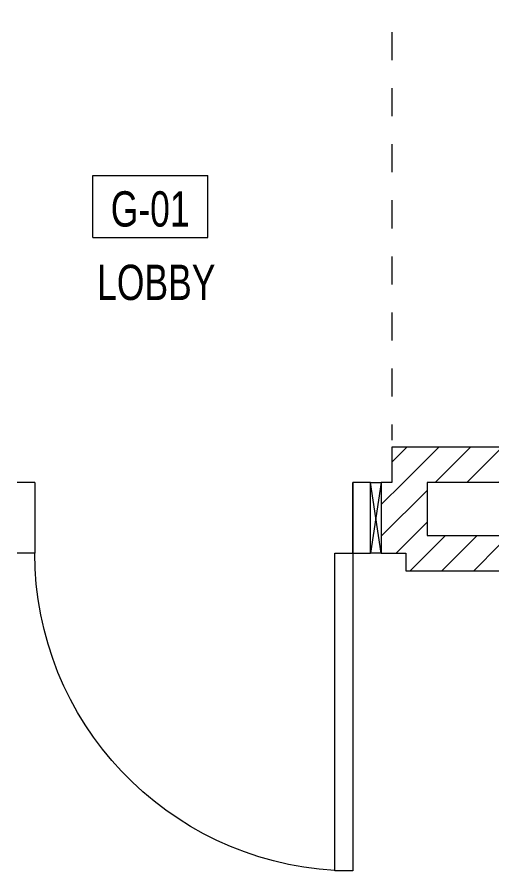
# Model space of a CAD drawing. Header units: millimetres. Extents: x -18512 to 101824, y -95768 to 52898.
# Drawn here: x 14423 to 15766, y -58998 to -56580 of the extents above; entities that cross this region are included whole.
import ezdxf

# ---------------------------------------------------------------- set-up
doc = ezdxf.new("R2010")
doc.units = ezdxf.units.MM
doc.header["$LTSCALE"] = 25
doc.linetypes.add('Dash', pattern=[6.35, 3.175, -3.175])
for name, color, linetype, lineweight in [('A-AREA-IDEN', 2, 'Continuous', 9), ('A-DOOR', 31, 'Continuous', 18), ('Archi-frame', 253, 'Continuous', 9), ('hatch', 252, 'Continuous', 0), ('I-WALL', 2, 'Continuous', 9)]:
    doc.layers.add(name, color=color, linetype=linetype, lineweight=lineweight)
doc.layers.add('AR WALL HATCH', color=8, linetype='Continuous')
doc.styles.add('Arial Narrow_4', font='fi_9001f.ttf', dxfattribs={"width": 0.75, "height": 147.492401})
pattern_1 = [(45, (15109.02, 35539.32), (-44.90128, 44.90128), [])]

# ---------------------------------------------------------------- blocks, each defined once
blk = doc.blocks.new('E  Naga_Single-Panel2 - NAGA-Bedroom Door _WD05_-8650197-GROUND FLOOR PLAN')
at = {"layer": 'A-DOOR', "lineweight": 18}
for p, q in [((450, 1000.2), (399, 1000.2)), ((399, 1000.2), (399, 100)), ((450, 100), (450, 1000.2)), ((-450, 100), (-500, 100)), ((-450, -100), (-450, 100)), ((399, 100), (450, 100)), ((450, -100), (450, 100)), ((450, 100), (500, 100)), ((450, 100), (450, -100)), ((-450, -100), (-500, -100)), ((500, -100), (450, -100))]:
    blk.add_line(p, q, dxfattribs=at)
at = {"layer": 'A-DOOR'}
blk.add_arc((450, 100), 900, 93.2485, 180, dxfattribs=at)
blk = doc.blocks.new('M_NAGA Room Tag - Room Tag-1756429-GROUND FLOOR PLAN')
at = {"layer": 'A-AREA-IDEN'}
for p, q in [((-3.25, 1.75), (-3.25, -1.75)), ((-3.25, 1.75), (3.25, 1.75)), ((3.25, 1.75), (3.25, -1.75)), ((-3.25, -1.75), (3.25, -1.75))]:
    blk.add_line(p, q, dxfattribs=at)

msp = doc.modelspace()

# ---------------------------------------------------------------- hatches: boundary and pattern name
at = {"layer": 'AR WALL HATCH', "lineweight": 5, "ltscale": 25}
h = msp.add_hatch(dxfattribs=at)
h.set_pattern_fill('ANSI31', color=256, scale=20, style=0)
h.set_pattern_definition(pattern_1)
h.paths.add_polyline_path([(16108.1, -57797.4), (16108.1, -57897.4), (15483.1, -57897.4), (15483.1, -57797.4), (15631.1, -57797.4)], flags=0)
h = msp.add_hatch(dxfattribs=at)
h.set_pattern_fill('ANSI31', color=256, scale=20, style=0)
h.set_pattern_definition(pattern_1)
h.paths.add_polyline_path([(15453.1, -57897.4), (15583.1, -57897.4), (15583.1, -58047.4), (15788.1, -58047.4), (15788.1, -58147.4), (15523.1, -58147.4), (15523.1, -58097.4), (15453.1, -58097.4)])

# ---------------------------------------------------------------- linework, layer by layer
at = {"layer": 'Archi-frame', "color": 252}
msp.add_lwpolyline([(15453.1, -57897.4), (15453.1, -58097.4), (15423.1, -58097.4), (15423.1, -57897.4)], close=True, dxfattribs=at)
for points in [[(15453.1, -58097.4), (15423.1, -57897.4)], [(15453.1, -57897.4), (15423.1, -58097.4)]]:
    msp.add_lwpolyline(points, dxfattribs=at)
at = {"layer": 'hatch', "linetype": 'Dash', "lineweight": 9}
msp.add_line((15483.1, -55987.4), (15483.1, -57777.4), dxfattribs=at)
at = {"layer": 'I-WALL'}
for p, q in [((16208.1, -57797.4), (15483.1, -57797.4)), ((15483.1, -57797.4), (15483.1, -57897.4)), ((16108.1, -57897.4), (15583.1, -57897.4)), ((15583.1, -57897.4), (15583.1, -58047.4)), ((15583.1, -58047.4), (15788.1, -58047.4))]:
    msp.add_line(p, q, dxfattribs=at)
msp.add_lwpolyline([(15483.1, -57897.4), (15453.1, -57897.4), (15453.1, -58097.4), (15523.1, -58097.4), (15523.1, -58147.4), (15788.1, -58147.4)], dxfattribs=at)

# ---------------------------------------------------------------- block references
at = {"layer": 'A-AREA-IDEN', "lineweight": 18, "xscale": -49.99999999999998, "yscale": 49.99999999999998, "zscale": 49.99999999999998, "rotation": 180}
msp.add_blockref('M_NAGA Room Tag - Room Tag-1756429-GROUND FLOOR PLAN', (14799.9, -57116.4), dxfattribs=at)
at = {"layer": 'A-DOOR', "xscale": -1, "rotation": 180}
msp.add_blockref('E  Naga_Single-Panel2 - NAGA-Bedroom Door _WD05_-8650197-GROUND FLOOR PLAN', (14923.1, -57997.4), dxfattribs=at)

# ---------------------------------------------------------------- texts
at = {"layer": 'A-AREA-IDEN', "lineweight": 18, "char_height": 100, "width": 747, "attachment_point": 8, "line_spacing_factor": 0.968573, "style": 'Arial Narrow_4'}
for s, insert in [('G-01', (14799.6, -57174.5)), ('LOBBY', (14816.9, -57382.4))]:
    msp.add_mtext(s, dxfattribs=dict(at, insert=insert))

doc.saveas('drawing.dxf')
